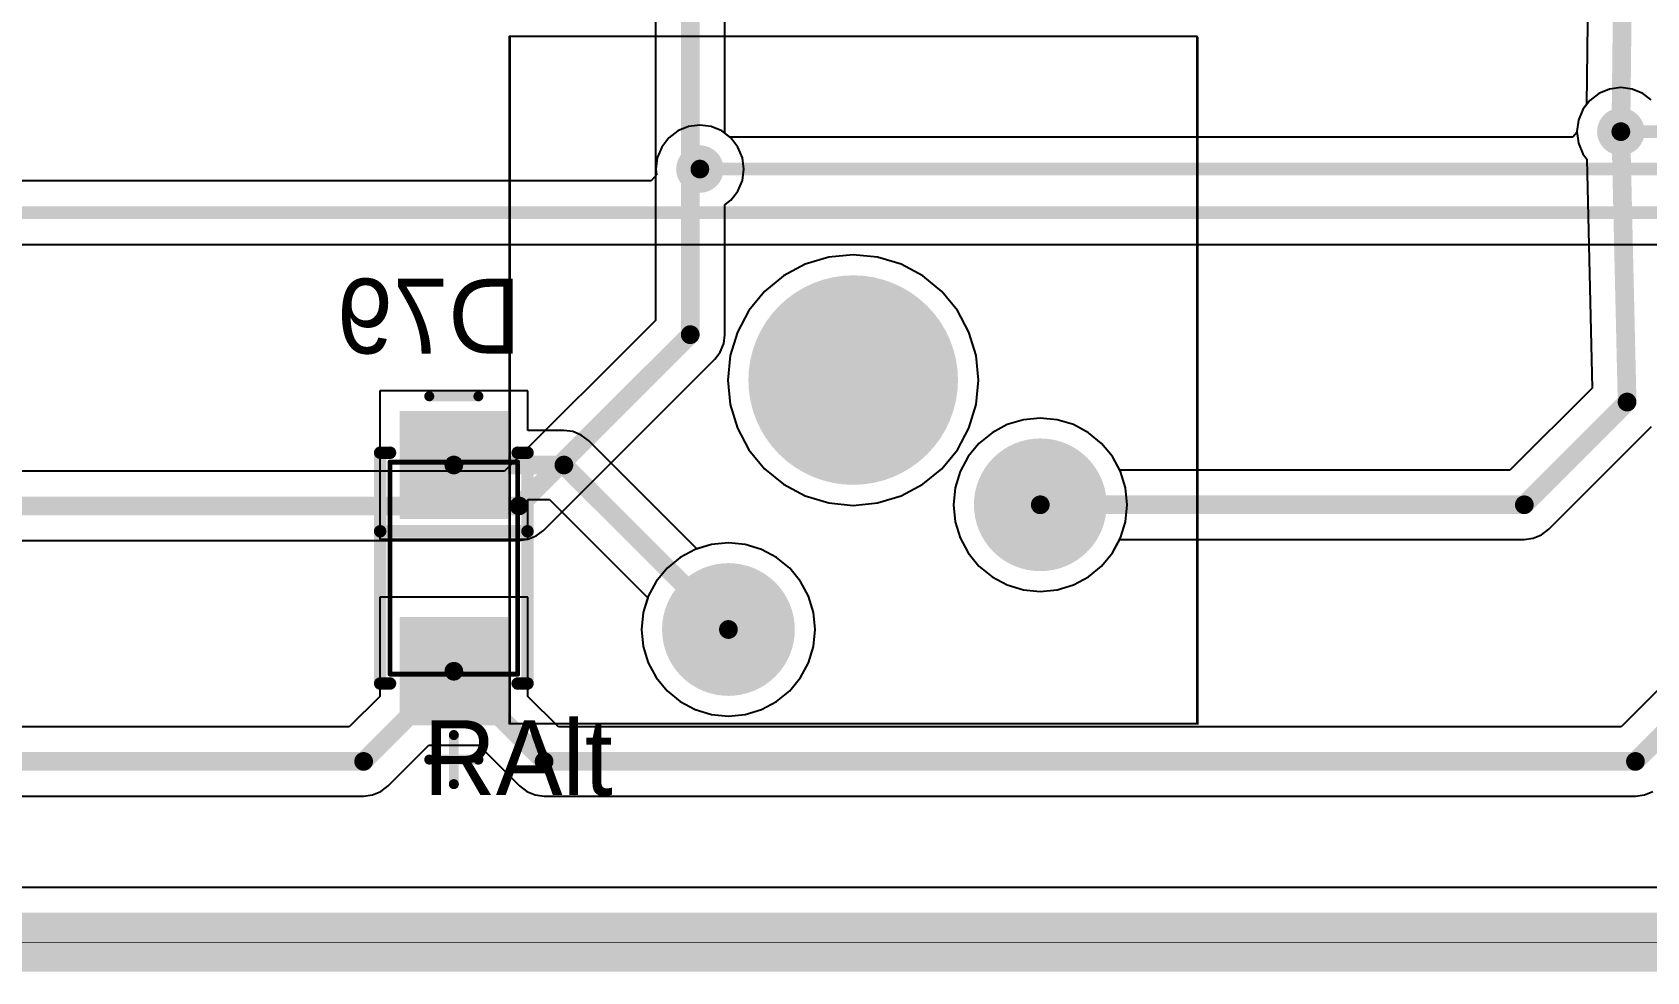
# Model space of a CAD drawing. Header units: millimetres. Extents: x 25 to 374, y 23 to 150.
# Drawn here: x 68.28 to 101.16, y 22.97 to 42.1 of the extents above; entities that cross this region are included whole.
import ezdxf

# ---------------------------------------------------------------- set-up
doc = ezdxf.new("R2010")
doc.units = ezdxf.units.MM
for name, color, linetype in [('BottomLayer', 5, 'Continuous'), ('BottomOverlay', 54, 'Continuous'), ('BottomPaste', 16, 'Continuous'), ('BottomSolder', 6, 'Continuous'), ('KeepOutLayer', 6, 'Continuous'), ('Mechanical1', 6, 'Continuous'), ('Mechanical13', 56, 'Continuous'), ('Mechanical15', 56, 'Continuous'), ('MultiLayer', 9, 'Continuous'), ('PadHoleLayer', 156, 'Continuous'), ('TopLayer', 1, 'Continuous'), ('TopOverlay', 2, 'Continuous'), ('TopSolder', 216, 'Continuous'), ('ViaHoleLayer', 16, 'Continuous')]:
    doc.layers.add(name, color=color, linetype=linetype)

# ---------------------------------------------------------------- blocks, each defined once
blk = doc.blocks.new('SMA_DO_214AC__S1_B_107')
at = {"layer": 'BottomLayer'}
for points in [[(-1.1, -1), (-1.1, 1), (-3.1, -1), (-3.1, 1)], [(3.1, -1), (3.1, 1), (1.1, -1), (1.1, 1)]]:
    blk.add_solid(points, dxfattribs=at)
at = {"layer": 'BottomOverlay', "const_width": 0.254}
for points in [[(-2.35, 1.3), (-2.35, 1.5)], [(2.35, 1.5), (-2.35, 1.5)], [(-0.75, -1.5), (-0.75, 1.5)], [(2.35, 1.3), (2.35, 1.5)], [(-2.35, -1.5), (-2.35, -1.3)], [(2.35, -1.5), (2.35, -1.3)], [(2.35, -1.5), (-2.35, -1.5)]]:
    blk.add_lwpolyline(points, dxfattribs=at)
at = {"layer": 'BottomOverlay', "const_width": 0.127}
for points in [[(-2.414, 1.5, 1), (-2.287, 1.5, 1)], [(-2.414, 1.5, 1), (-2.287, 1.5, 1)], [(-2.414, 1.3, 1), (-2.287, 1.3, 1)], [(-0.814, 1.5, 1), (-0.687, 1.5, 1)], [(2.287, 1.5, 1), (2.414, 1.5, 1)], [(2.287, 1.5, 1), (2.414, 1.5, 1)], [(2.287, 1.3, 1), (2.414, 1.3, 1)], [(-2.414, -1.3, 1), (-2.287, -1.3, 1)], [(2.287, -1.3, 1), (2.414, -1.3, 1)], [(-2.414, -1.5, 1), (-2.287, -1.5, 1)], [(-2.414, -1.5, 1), (-2.287, -1.5, 1)], [(-0.814, -1.5, 1), (-0.687, -1.5, 1)], [(2.287, -1.5, 1), (2.414, -1.5, 1)], [(2.287, -1.5, 1), (2.414, -1.5, 1)]]:
    blk.add_lwpolyline(points, format="xyb", close=True, dxfattribs=at)
at = {"layer": 'BottomPaste'}
for points in [[(-1.1, -1), (-1.1, 1), (-3.1, -1), (-3.1, 1)], [(3.1, -1), (3.1, 1), (1.1, -1), (1.1, 1)]]:
    blk.add_solid(points, dxfattribs=at)
at = {"layer": 'BottomSolder'}
for points in [[(-0.998, -1.102), (-0.998, 1.102), (-3.202, -1.102), (-3.202, 1.102)], [(3.202, -1.102), (3.202, 1.102), (0.998, -1.102), (0.998, 1.102)]]:
    blk.add_solid(points, dxfattribs=at)
at = {"layer": 'Mechanical13', "const_width": 0.1}
for points in [[(2.16, 1.3), (-2.16, 1.3)], [(-2.16, -1.3), (-2.16, 1.3)], [(2.16, -1.3), (2.16, 1.3)], [(2.16, -1.3), (-2.16, -1.3)]]:
    blk.add_lwpolyline(points, dxfattribs=at)
at = {"layer": 'Mechanical13', "const_width": 0.05}
for points in [[(-2.185, 1.3, 1), (-2.135, 1.3, 1)], [(-2.185, 1.3, 1), (-2.135, 1.3, 1)], [(2.135, 1.3, 1), (2.185, 1.3, 1)], [(2.135, 1.3, 1), (2.185, 1.3, 1)], [(-2.185, -1.3, 1), (-2.135, -1.3, 1)], [(-2.185, -1.3, 1), (-2.135, -1.3, 1)], [(2.135, -1.3, 1), (2.185, -1.3, 1)], [(2.135, -1.3, 1), (2.185, -1.3, 1)]]:
    blk.add_lwpolyline(points, format="xyb", close=True, dxfattribs=at)
at = {"layer": 'Mechanical15', "const_width": 0.203}
for points in [[(-3.5, -0.5), (-3.5, 0.5)], [(3.9, -0.5), (3.9, 0.5)], [(4.4, 0), (3.4, 0)]]:
    blk.add_lwpolyline(points, dxfattribs=at)
at = {"layer": 'Mechanical15', "const_width": 0.102}
for points in [[(-3.551, 0.5, 1), (-3.449, 0.5, 1)], [(3.849, 0.5, 1), (3.951, 0.5, 1)], [(3.349, 0, 1), (3.451, 0, 1)], [(4.349, 0, 1), (4.451, 0, 1)], [(-3.551, -0.5, 1), (-3.449, -0.5, 1)], [(3.849, -0.5, 1), (3.951, -0.5, 1)]]:
    blk.add_lwpolyline(points, format="xyb", close=True, dxfattribs=at)
blk = doc.blocks.new('MX_SW_3_199')
at = {"layer": 'BottomLayer'}
for points, const_width in [([(-1.016, 0, 1), (1.016, 0, 1)], 2.032), ([(3.185, -2.54, 1), (4.435, -2.54, 1)], 1.25), ([(-3.165, -5.08, 1), (-1.915, -5.08, 1)], 1.25)]:
    blk.add_lwpolyline(points, format="xyb", close=True, dxfattribs=dict(at, const_width=const_width))
at = {"layer": 'BottomSolder'}
for points, const_width in [([(-1.067, 0, 1), (1.067, 0, 1)], 2.134), ([(3.134, -2.54, 1), (4.486, -2.54, 1)], 1.352), ([(-3.216, -5.08, 1), (-1.864, -5.08, 1)], 1.352)]:
    blk.add_lwpolyline(points, format="xyb", close=True, dxfattribs=dict(at, const_width=const_width))
at = {"layer": 'Mechanical1', "const_width": 0.0381}
for points in [[(-7, -7), (-7, 7)], [(-7, 7), (7, 7)], [(7, -7), (7, 7)], [(-7, -7), (7, -7)]]:
    blk.add_lwpolyline(points, dxfattribs=at)
at = {"layer": 'Mechanical1', "const_width": 0.0191}
for points in [[(-7.01, 7, 1), (-6.99, 7, 1)], [(-7.01, 7, 1), (-6.99, 7, 1)], [(6.99, 7, 1), (7.01, 7, 1)], [(6.99, 7, 1), (7.01, 7, 1)], [(-7.01, -7, 1), (-6.99, -7, 1)], [(-7.01, -7, 1), (-6.99, -7, 1)], [(6.99, -7, 1), (7.01, -7, 1)], [(6.99, -7, 1), (7.01, -7, 1)]]:
    blk.add_lwpolyline(points, format="xyb", close=True, dxfattribs=at)
at = {"layer": 'MultiLayer'}
for points, const_width in [([(-1.016, 0, 1), (1.016, 0, 1)], 2.032), ([(3.185, -2.54, 1), (4.435, -2.54, 1)], 1.25), ([(-3.165, -5.08, 1), (-1.915, -5.08, 1)], 1.25)]:
    blk.add_lwpolyline(points, format="xyb", close=True, dxfattribs=dict(at, const_width=const_width))
at = {"layer": 'PadHoleLayer'}
for points, const_width in [([(-1.016, 0, 1), (1.016, 0, 1)], 2.032), ([(3.435, -2.54, 1), (4.185, -2.54, 1)], 0.75), ([(-2.915, -5.08, 1), (-2.165, -5.08, 1)], 0.75)]:
    blk.add_lwpolyline(points, format="xyb", close=True, dxfattribs=dict(at, const_width=const_width))
at = {"layer": 'TopLayer'}
for points, const_width in [([(-1.016, 0, 1), (1.016, 0, 1)], 2.032), ([(3.185, -2.54, 1), (4.435, -2.54, 1)], 1.25), ([(-3.165, -5.08, 1), (-1.915, -5.08, 1)], 1.25)]:
    blk.add_lwpolyline(points, format="xyb", close=True, dxfattribs=dict(at, const_width=const_width))
at = {"layer": 'TopSolder'}
for points, const_width in [([(-1.067, 0, 1), (1.067, 0, 1)], 2.134), ([(3.134, -2.54, 1), (4.486, -2.54, 1)], 1.352), ([(-3.216, -5.08, 1), (-1.864, -5.08, 1)], 1.352)]:
    blk.add_lwpolyline(points, format="xyb", close=True, dxfattribs=dict(at, const_width=const_width))

msp = doc.modelspace()

# ---------------------------------------------------------------- linework, layer by layer
at = {"layer": 'BottomLayer'}
for p, q in [((100.181, 40.855), (99.996, 40.713)), ((100.398, 40.945), (100.181, 40.855)), ((100.63, 40.975), (100.398, 40.945)), ((100.862, 40.945), (100.63, 40.975)), ((101.078, 40.855), (100.862, 40.945)), ((101.246, 40.726), (101.078, 40.855)), ((99.853, 40.527), (99.764, 40.311)), ((99.996, 40.713), (99.853, 40.527)), ((81.645, 40.183), (81.429, 40.093)), ((81.877, 40.213), (81.645, 40.183)), ((82.109, 40.183), (81.877, 40.213)), ((82.325, 40.093), (82.109, 40.183)), ((99.764, 40.311), (99.733, 40.079)), ((81.243, 39.951), (81.1, 39.765)), ((81.429, 40.093), (81.243, 39.951)), ((82.493, 39.964), (82.325, 40.093)), ((99.652, 39.964), (82.493, 39.964)), ((99.736, 40.06), (99.652, 39.964)), ((99.733, 40.079), (99.736, 40.06)), ((81.011, 39.549), (80.98, 39.317)), ((81.1, 39.765), (81.011, 39.549)), ((80.995, 39.202), (80.884, 39.075)), ((80.98, 39.317), (80.995, 39.202)), ((80.884, 39.075), (52.018, 39.075)), ((51.75, 37.78), (160.285, 37.78)), ((84.501, 37.522), (84.022, 37.377)), ((84.999, 37.571), (84.501, 37.522)), ((85.496, 37.522), (84.999, 37.571)), ((85.975, 37.377), (85.496, 37.522)), ((84.022, 37.377), (83.581, 37.141)), ((86.417, 37.141), (85.975, 37.377)), ((83.194, 36.824), (82.876, 36.437)), ((83.581, 37.141), (83.194, 36.824)), ((86.803, 36.824), (86.417, 37.141)), ((87.121, 36.437), (86.803, 36.824)), ((82.876, 36.437), (82.641, 35.996)), ((87.357, 35.996), (87.121, 36.437)), ((82.641, 35.996), (82.495, 35.517)), ((87.502, 35.517), (87.357, 35.996)), ((82.495, 35.517), (82.446, 35.019)), ((87.551, 35.019), (87.502, 35.517)), ((82.446, 35.019), (82.495, 34.521)), ((87.502, 34.521), (87.551, 35.019)), ((78.376, 34.797), (75.36, 34.797)), ((75.36, 34.797), (75.36, 31.781)), ((78.376, 33.993), (78.376, 34.797)), ((82.495, 34.521), (82.641, 34.042)), ((87.357, 34.042), (87.502, 34.521)), ((88.464, 34.212), (88.133, 34.111)), ((88.809, 34.245), (88.464, 34.212)), ((89.153, 34.212), (88.809, 34.245)), ((89.485, 34.111), (89.153, 34.212)), ((106.906, 34.227), (100.635, 27.956)), ((79.109, 33.993), (78.376, 33.993)), ((79.291, 33.969), (79.109, 33.993)), ((79.461, 33.899), (79.291, 33.969)), ((79.607, 33.787), (79.461, 33.899)), ((82.641, 34.042), (82.876, 33.601)), ((87.121, 33.601), (87.357, 34.042)), ((87.827, 33.948), (87.559, 33.728)), ((88.133, 34.111), (87.827, 33.948)), ((89.79, 33.948), (89.485, 34.111)), ((90.058, 33.728), (89.79, 33.948)), ((81.813, 31.58), (79.607, 33.787)), ((82.876, 33.601), (83.194, 33.214)), ((86.803, 33.214), (87.121, 33.601)), ((87.559, 33.728), (87.34, 33.46)), ((90.277, 33.46), (90.058, 33.728)), ((83.194, 33.214), (83.581, 32.897)), ((86.417, 32.897), (86.803, 33.214)), ((87.34, 33.46), (87.177, 33.155)), ((90.441, 33.155), (90.277, 33.46)), ((83.581, 32.897), (84.022, 32.661)), ((85.975, 32.661), (86.417, 32.897)), ((87.177, 33.155), (87.076, 32.824)), ((90.541, 32.824), (90.441, 33.155)), ((78.376, 31.781), (78.376, 32.584)), ((78.376, 32.584), (78.817, 32.584)), ((78.817, 32.584), (80.817, 30.584)), ((84.022, 32.661), (84.501, 32.516)), ((85.496, 32.516), (85.975, 32.661)), ((87.076, 32.824), (87.042, 32.479)), ((90.575, 32.479), (90.541, 32.824)), ((84.501, 32.516), (84.999, 32.467)), ((84.999, 32.467), (85.496, 32.516)), ((87.042, 32.479), (87.076, 32.134)), ((90.541, 32.134), (90.575, 32.479)), ((87.076, 32.134), (87.177, 31.803)), ((90.441, 31.803), (90.541, 32.134)), ((75.36, 31.781), (78.376, 31.781)), ((82.114, 31.672), (81.813, 31.58)), ((82.459, 31.705), (82.114, 31.672)), ((82.803, 31.672), (82.459, 31.705)), ((83.135, 31.571), (82.803, 31.672)), ((83.44, 31.408), (83.135, 31.571)), ((87.177, 31.803), (87.34, 31.498)), ((90.277, 31.498), (90.441, 31.803)), ((83.708, 31.188), (83.44, 31.408)), ((87.34, 31.498), (87.559, 31.23)), ((87.559, 31.23), (87.827, 31.01)), ((89.79, 31.01), (90.058, 31.23)), ((90.058, 31.23), (90.277, 31.498)), ((83.927, 30.92), (83.708, 31.188)), ((84.091, 30.615), (83.927, 30.92)), ((87.827, 31.01), (88.133, 30.847)), ((89.485, 30.847), (89.79, 31.01)), ((78.376, 30.597), (75.36, 30.597)), ((75.36, 30.597), (75.36, 28.577)), ((78.376, 28.577), (78.376, 30.597)), ((80.817, 30.584), (80.726, 30.284)), ((84.191, 30.284), (84.091, 30.615)), ((88.133, 30.847), (88.464, 30.746)), ((88.464, 30.746), (88.809, 30.712)), ((88.809, 30.712), (89.153, 30.746)), ((89.153, 30.746), (89.485, 30.847)), ((80.726, 30.284), (80.692, 29.939)), ((84.225, 29.939), (84.191, 30.284)), ((80.692, 29.939), (80.726, 29.594)), ((84.191, 29.594), (84.225, 29.939)), ((80.726, 29.594), (80.827, 29.263)), ((84.091, 29.263), (84.191, 29.594)), ((80.827, 29.263), (80.99, 28.958)), ((83.927, 28.958), (84.091, 29.263)), ((80.99, 28.958), (81.209, 28.69)), ((83.708, 28.69), (83.927, 28.958)), ((81.209, 28.69), (81.477, 28.47)), ((83.44, 28.47), (83.708, 28.69)), ((75.36, 28.577), (74.739, 27.956)), ((78.997, 27.956), (78.376, 28.577)), ((81.477, 28.47), (81.783, 28.307)), ((81.783, 28.307), (82.114, 28.206)), ((82.803, 28.206), (83.135, 28.307)), ((83.135, 28.307), (83.44, 28.47)), ((74.739, 27.956), (55.212, 27.956)), ((100.635, 27.956), (78.997, 27.956)), ((82.114, 28.206), (82.459, 28.172)), ((82.459, 28.172), (82.803, 28.206)), ((75.529, 26.753), (76.356, 27.581)), ((76.356, 27.581), (77.38, 27.581)), ((77.38, 27.581), (78.207, 26.753)), ((75.213, 26.571), (75.383, 26.642)), ((75.383, 26.642), (75.529, 26.753)), ((78.207, 26.753), (78.353, 26.642)), ((78.353, 26.642), (78.523, 26.571)), ((101.109, 26.571), (101.279, 26.642)), ((54.92, 26.547), (75.031, 26.547)), ((75.031, 26.547), (75.213, 26.571)), ((78.523, 26.571), (78.705, 26.547)), ((78.705, 26.547), (100.927, 26.547)), ((100.927, 26.547), (101.109, 26.571)), ((104.836, 24.686), (26.613, 24.686))]:
    msp.add_line(p, q, dxfattribs=at)
for points, const_width in [([(100.439, 40.079, 1), (100.82, 40.079, 1)], 0.381), ([(100.566, 40.079, 1), (100.693, 40.079, 1)], 0.127), ([(81.686, 39.317, 1), (82.067, 39.317, 1)], 0.381), ([(81.813, 39.317, 1), (81.94, 39.317, 1)], 0.127), ([(76.773, 33.289, 1), (76.963, 33.289, 1)], 0.191), ([(79.014, 33.289, 1), (79.204, 33.289, 1)], 0.191), ([(79.014, 33.289, 1), (79.204, 33.289, 1)], 0.191), ([(82.363, 29.939, 1), (82.554, 29.939, 1)], 0.191), ([(76.773, 29.089, 1), (76.963, 29.089, 1)], 0.191), ([(76.773, 29.089, 1), (76.963, 29.089, 1)], 0.191), ([(74.936, 27.252, 1), (75.126, 27.252, 1)], 0.191), ([(74.936, 27.252, 1), (75.126, 27.252, 1)], 0.191), ([(78.61, 27.252, 1), (78.8, 27.252, 1)], 0.191), ([(78.61, 27.252, 1), (78.8, 27.252, 1)], 0.191), ([(100.832, 27.252, 1), (101.022, 27.252, 1)], 0.191), ([(100.832, 27.252, 1), (101.022, 27.252, 1)], 0.191)]:
    msp.add_lwpolyline(points, format="xyb", close=True, dxfattribs=dict(at, const_width=const_width))
for points, const_width in [([(100.63, 40.079), (291.554, 40.079)], 0.254), ([(81.877, 39.317), (292.697, 39.317)], 0.254), ([(51.75, 38.428), (294.475, 38.428)], 0.254), ([(100.927, 27.252), (107.404, 33.729)], 0.381), ([(76.868, 33.289), (79.109, 33.289)], 0.381), ([(79.109, 33.289), (82.459, 29.939)], 0.381), ([(75.031, 27.252), (76.868, 29.089)], 0.381), ([(76.868, 29.089), (78.705, 27.252)], 0.381), ([(54.92, 27.252), (75.031, 27.252)], 0.381), ([(78.705, 27.252), (100.927, 27.252)], 0.381)]:
    msp.add_lwpolyline(points, dxfattribs=dict(at, const_width=const_width))
at = {"layer": 'BottomSolder', "const_width": 0.483}
for points in [[(100.388, 40.079, 1), (100.871, 40.079, 1)], [(81.636, 39.317, 1), (82.118, 39.317, 1)]]:
    msp.add_lwpolyline(points, format="xyb", close=True, dxfattribs=at)
at = {"layer": 'KeepOutLayer', "const_width": 1.2}
msp.add_lwpolyline([(25.495, 23.569), (373.158, 23.569)], dxfattribs=at)
at = {"layer": 'Mechanical1', "const_width": 0.0127}
for points in [[(78.026, 42.005), (92.025, 42.005)], [(78.026, 28.006), (78.026, 42.005)], [(92.025, 28.006), (92.025, 42.005)], [(78.026, 28.006), (92.025, 28.006)], [(25.495, 23.569), (373.158, 23.569)]]:
    msp.add_lwpolyline(points, dxfattribs=at)
at = {"layer": 'Mechanical1', "const_width": 0.00635}
for points in [[(78.023, 42.005, 1), (78.029, 42.005, 1)], [(78.023, 42.005, 1), (78.029, 42.005, 1)], [(92.022, 42.005, 1), (92.028, 42.005, 1)], [(92.022, 42.005, 1), (92.028, 42.005, 1)], [(78.023, 28.006, 1), (78.029, 28.006, 1)], [(78.023, 28.006, 1), (78.029, 28.006, 1)], [(92.022, 28.006, 1), (92.028, 28.006, 1)], [(92.022, 28.006, 1), (92.028, 28.006, 1)]]:
    msp.add_lwpolyline(points, format="xyb", close=True, dxfattribs=at)
at = {"layer": 'MultiLayer', "const_width": 0.381}
for points in [[(100.439, 40.079, 1), (100.82, 40.079, 1)], [(81.686, 39.317, 1), (82.067, 39.317, 1)]]:
    msp.add_lwpolyline(points, format="xyb", close=True, dxfattribs=at)
at = {"layer": 'TopLayer'}
for p, q in [((80.977, 49.892), (80.977, 36.235)), ((82.386, 40.047), (82.386, 49.892)), ((100.034, 49.904), (99.931, 40.629)), ((99.853, 40.527), (99.764, 40.311)), ((99.931, 40.629), (99.853, 40.527)), ((99.764, 40.311), (99.733, 40.079)), ((82.511, 39.951), (82.386, 40.047)), ((82.653, 39.765), (82.511, 39.951)), ((99.733, 40.079), (99.764, 39.847)), ((99.764, 39.847), (99.853, 39.63)), ((82.743, 39.549), (82.653, 39.765)), ((82.774, 39.317), (82.743, 39.549)), ((99.853, 39.63), (99.938, 39.52)), ((99.938, 39.52), (100.045, 34.857)), ((82.743, 39.085), (82.774, 39.317)), ((82.511, 38.683), (82.653, 38.868)), ((82.653, 38.868), (82.743, 39.085)), ((82.386, 38.587), (82.511, 38.683)), ((82.386, 35.944), (82.386, 38.587)), ((84.501, 37.522), (84.022, 37.377)), ((84.999, 37.571), (84.501, 37.522)), ((85.496, 37.522), (84.999, 37.571)), ((85.975, 37.377), (85.496, 37.522)), ((84.022, 37.377), (83.581, 37.141)), ((86.417, 37.141), (85.975, 37.377)), ((83.194, 36.824), (82.876, 36.437)), ((83.581, 37.141), (83.194, 36.824)), ((86.803, 36.824), (86.417, 37.141)), ((87.121, 36.437), (86.803, 36.824)), ((80.977, 36.235), (77.902, 33.161)), ((82.876, 36.437), (82.641, 35.996)), ((87.357, 35.996), (87.121, 36.437)), ((82.362, 35.761), (82.386, 35.944)), ((82.641, 35.996), (82.495, 35.517)), ((87.502, 35.517), (87.357, 35.996)), ((82.179, 35.445), (82.291, 35.591)), ((82.291, 35.591), (82.362, 35.761)), ((82.495, 35.517), (82.446, 35.019)), ((87.551, 35.019), (87.502, 35.517)), ((78.692, 31.958), (82.179, 35.445)), ((82.446, 35.019), (82.495, 34.521)), ((87.502, 34.521), (87.551, 35.019)), ((100.045, 34.857), (98.372, 33.184)), ((82.495, 34.521), (82.641, 34.042)), ((87.357, 34.042), (87.502, 34.521)), ((88.464, 34.212), (88.133, 34.111)), ((88.809, 34.245), (88.464, 34.212)), ((89.153, 34.212), (88.809, 34.245)), ((89.485, 34.111), (89.153, 34.212)), ((82.641, 34.042), (82.876, 33.601)), ((87.121, 33.601), (87.357, 34.042)), ((87.827, 33.948), (87.559, 33.728)), ((88.133, 34.111), (87.827, 33.948)), ((89.79, 33.948), (89.485, 34.111)), ((90.058, 33.728), (89.79, 33.948)), ((99.162, 31.981), (101.255, 34.074)), ((82.876, 33.601), (83.194, 33.214)), ((86.803, 33.214), (87.121, 33.601)), ((87.559, 33.728), (87.34, 33.46)), ((90.277, 33.46), (90.058, 33.728)), ((83.194, 33.214), (83.581, 32.897)), ((86.417, 32.897), (86.803, 33.214)), ((87.34, 33.46), (87.177, 33.155)), ((90.425, 33.184), (90.277, 33.46)), ((77.902, 33.161), (66.643, 33.161)), ((83.581, 32.897), (84.022, 32.661)), ((85.975, 32.661), (86.417, 32.897)), ((87.177, 33.155), (87.076, 32.824)), ((98.372, 33.184), (90.425, 33.184)), ((84.022, 32.661), (84.501, 32.516)), ((85.496, 32.516), (85.975, 32.661)), ((87.076, 32.824), (87.042, 32.479)), ((84.501, 32.516), (84.999, 32.467)), ((84.999, 32.467), (85.496, 32.516)), ((87.042, 32.479), (87.076, 32.134)), ((78.546, 31.846), (78.692, 31.958)), ((87.076, 32.134), (87.177, 31.803)), ((99.016, 31.869), (99.162, 31.981)), ((66.643, 31.752), (78.194, 31.752)), ((78.194, 31.752), (78.376, 31.776)), ((78.376, 31.776), (78.546, 31.846)), ((81.783, 31.571), (81.477, 31.408)), ((82.114, 31.672), (81.783, 31.571)), ((82.459, 31.705), (82.114, 31.672)), ((82.803, 31.672), (82.459, 31.705)), ((83.135, 31.571), (82.803, 31.672)), ((83.44, 31.408), (83.135, 31.571)), ((87.177, 31.803), (87.34, 31.498)), ((90.277, 31.498), (90.425, 31.774)), ((90.425, 31.774), (98.664, 31.774)), ((98.664, 31.774), (98.846, 31.798)), ((98.846, 31.798), (99.016, 31.869)), ((81.477, 31.408), (81.209, 31.188)), ((83.708, 31.188), (83.44, 31.408)), ((87.34, 31.498), (87.559, 31.23)), ((87.559, 31.23), (87.827, 31.01)), ((89.79, 31.01), (90.058, 31.23)), ((90.058, 31.23), (90.277, 31.498)), ((80.99, 30.92), (80.827, 30.615)), ((81.209, 31.188), (80.99, 30.92)), ((83.927, 30.92), (83.708, 31.188)), ((84.091, 30.615), (83.927, 30.92)), ((87.827, 31.01), (88.133, 30.847)), ((89.485, 30.847), (89.79, 31.01)), ((80.827, 30.615), (80.726, 30.284)), ((84.191, 30.284), (84.091, 30.615)), ((88.133, 30.847), (88.464, 30.746)), ((88.464, 30.746), (88.809, 30.712)), ((88.809, 30.712), (89.153, 30.746)), ((89.153, 30.746), (89.485, 30.847)), ((80.726, 30.284), (80.692, 29.939)), ((84.225, 29.939), (84.191, 30.284)), ((80.692, 29.939), (80.726, 29.594)), ((84.191, 29.594), (84.225, 29.939)), ((80.726, 29.594), (80.827, 29.263)), ((84.091, 29.263), (84.191, 29.594)), ((80.827, 29.263), (80.99, 28.958)), ((83.927, 28.958), (84.091, 29.263)), ((80.99, 28.958), (81.209, 28.69)), ((83.708, 28.69), (83.927, 28.958)), ((81.209, 28.69), (81.477, 28.47)), ((83.44, 28.47), (83.708, 28.69)), ((81.477, 28.47), (81.783, 28.307)), ((81.783, 28.307), (82.114, 28.206)), ((82.803, 28.206), (83.135, 28.307)), ((83.135, 28.307), (83.44, 28.47)), ((82.114, 28.206), (82.459, 28.172)), ((82.459, 28.172), (82.803, 28.206)), ((104.836, 24.686), (26.613, 24.686))]:
    msp.add_line(p, q, dxfattribs=at)
at = {"layer": 'TopLayer', "const_width": 0.381}
for points in [[(81.681, 35.944), (81.681, 51.509)], [(100.63, 40.079), (100.757, 51.511)], [(100.63, 40.079), (100.757, 34.572)], [(78.194, 32.456), (81.681, 35.944)], [(98.664, 32.479), (100.757, 34.572)], [(65.027, 32.456), (78.194, 32.456)], [(88.809, 32.479), (98.664, 32.479)]]:
    msp.add_lwpolyline(points, dxfattribs=at)
at = {"layer": 'TopLayer'}
for points, const_width in [([(100.439, 40.079, 1), (100.82, 40.079, 1)], 0.381), ([(100.534, 40.079, 1), (100.725, 40.079, 1)], 0.191), ([(100.534, 40.079, 1), (100.725, 40.079, 1)], 0.191), ([(81.686, 39.317, 1), (82.067, 39.317, 1)], 0.381), ([(81.586, 35.944, 1), (81.777, 35.944, 1)], 0.191), ([(81.586, 35.944, 1), (81.777, 35.944, 1)], 0.191), ([(100.661, 34.572, 1), (100.852, 34.572, 1)], 0.191), ([(100.661, 34.572, 1), (100.852, 34.572, 1)], 0.191), ([(78.099, 32.456, 1), (78.289, 32.456, 1)], 0.191), ([(78.099, 32.456, 1), (78.289, 32.456, 1)], 0.191), ([(88.713, 32.479, 1), (88.904, 32.479, 1)], 0.191), ([(98.569, 32.479, 1), (98.759, 32.479, 1)], 0.191), ([(98.569, 32.479, 1), (98.759, 32.479, 1)], 0.191)]:
    msp.add_lwpolyline(points, format="xyb", close=True, dxfattribs=dict(at, const_width=const_width))
at = {"layer": 'TopSolder', "const_width": 0.483}
for points in [[(100.388, 40.079, 1), (100.871, 40.079, 1)], [(81.636, 39.317, 1), (82.118, 39.317, 1)]]:
    msp.add_lwpolyline(points, format="xyb", close=True, dxfattribs=at)
at = {"layer": 'ViaHoleLayer', "const_width": 0.191}
for points in [[(100.534, 40.079, 1), (100.725, 40.079, 1)], [(81.782, 39.317, 1), (81.972, 39.317, 1)]]:
    msp.add_lwpolyline(points, format="xyb", close=True, dxfattribs=at)

# ---------------------------------------------------------------- block references
msp.add_blockref('MX_SW_3_199', (84.999, 35.019))
at = {"rotation": 270}
msp.add_blockref('SMA_DO_214AC__S1_B_107', (76.868, 31.189), dxfattribs=at)

# ---------------------------------------------------------------- texts
at = {"layer": 'BottomOverlay', "text_generation_flag": 2}
msp.add_text('D79', height=1.524, dxfattribs=at).set_placement((78.232, 35.56))
at = {"layer": 'TopOverlay'}
msp.add_text('RAlt', height=1.524, dxfattribs=at).set_placement((76.251, 26.566))

doc.saveas('drawing.dxf')
